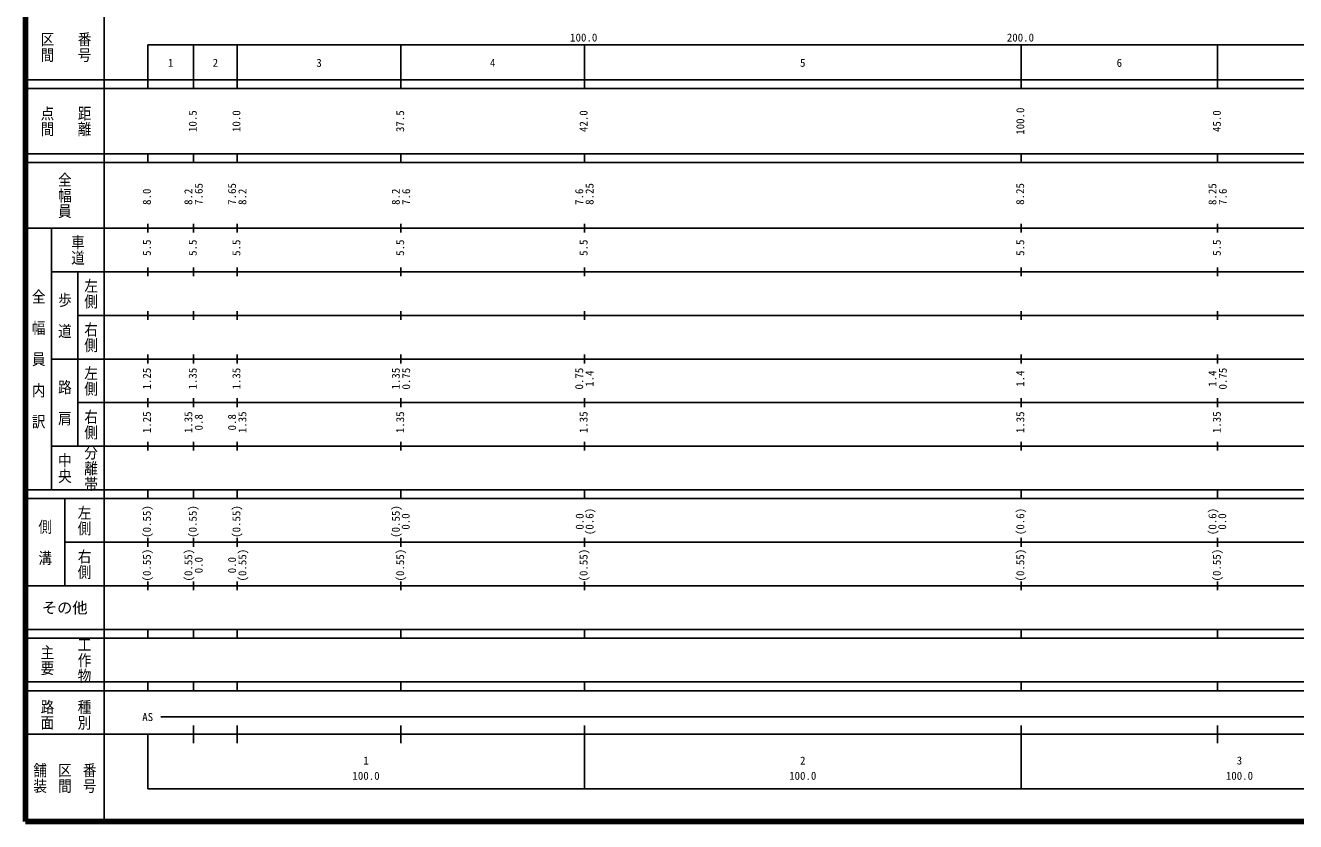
# Model space of a CAD drawing. Units: millimetres on the paper, enlarged 1000 times. Extents: x 40000 to 680000, y 20000 to 380000.
# Drawn here: x 40000 to 330856, y 20000 to 202446 of the extents above; entities that cross this region are included whole.
import ezdxf
from ezdxf.enums import TextEntityAlignment as Align

# ---------------------------------------------------------------- set-up
doc = ezdxf.new("R2010")
doc.units = ezdxf.units.MM
doc.header["$LTSCALE"] = 1000
doc.layers.add('M-TTL', color=2, linetype='Continuous', lineweight=140)
doc.layers.add('M-TTL-BAND', color=7, linetype='Continuous', lineweight=25)
doc.styles.add('@ＭＳ ゴシック', font='')
doc.styles.add('ＭＳ ゴシック', font='')
doc.styles.get('@ＭＳ ゴシック').set_extended_font_data('@MS Gothic')
doc.styles.get('ＭＳ ゴシック').set_extended_font_data('MS Gothic')

msp = doc.modelspace()

# ---------------------------------------------------------------- linework, layer by layer
at = {"layer": 'M-TTL'}
for p, q in [((40000, 380000), (40000, 20000)), ((40000, 20000), (680000, 20000))]:
    msp.add_line(p, q, dxfattribs=at)
at = {"layer": 'M-TTL-BAND'}
for p, q in [((58000, 370000), (58000, 20000)), ((68000, 198000), (579000, 198000)), ((68000, 198000), (68000, 188000)), ((78500, 188000), (78500, 198000)), ((88500, 188000), (88500, 198000)), ((126000, 188000), (126000, 198000)), ((168000, 188000), (168000, 198000)), ((268000, 188000), (268000, 198000)), ((313000, 188000), (313000, 198000)), ((40000, 190000), (579000, 190000)), ((40000, 188000), (579000, 188000)), ((40000, 173000), (579000, 173000)), ((68000, 171000), (68000, 173000)), ((78500, 171000), (78500, 173000)), ((88500, 171000), (88500, 173000)), ((126000, 171000), (126000, 173000)), ((168000, 171000), (168000, 173000)), ((268000, 171000), (268000, 173000)), ((313000, 171000), (313000, 173000)), ((40000, 171000), (579000, 171000)), ((40000, 156000), (579000, 156000)), ((46000, 96000), (46000, 156000)), ((68000, 155000), (68000, 157000)), ((78500, 155000), (78500, 157000)), ((88500, 155000), (88500, 157000)), ((126000, 155000), (126000, 157000)), ((168000, 155000), (168000, 157000)), ((268000, 155000), (268000, 157000)), ((313000, 155000), (313000, 157000)), ((46000, 146000), (579000, 146000)), ((52000, 146000), (52000, 106000)), ((68000, 145000), (68000, 147000)), ((78500, 145000), (78500, 147000)), ((88500, 145000), (88500, 147000)), ((126000, 145000), (126000, 147000)), ((168000, 145000), (168000, 147000)), ((268000, 145000), (268000, 147000)), ((313000, 145000), (313000, 147000)), ((68000, 135000), (68000, 137000)), ((78500, 135000), (78500, 137000)), ((88500, 135000), (88500, 137000)), ((126000, 135000), (126000, 137000)), ((168000, 135000), (168000, 137000)), ((268000, 135000), (268000, 137000)), ((313000, 135000), (313000, 137000)), ((52000, 136000), (579000, 136000)), ((46000, 126000), (579000, 126000)), ((68000, 125000), (68000, 127000)), ((78500, 125000), (78500, 127000)), ((88500, 125000), (88500, 127000)), ((126000, 125000), (126000, 127000)), ((168000, 125000), (168000, 127000)), ((268000, 125000), (268000, 127000)), ((313000, 125000), (313000, 127000)), ((68000, 115000), (68000, 117000)), ((78500, 115000), (78500, 117000)), ((88500, 115000), (88500, 117000)), ((126000, 115000), (126000, 117000)), ((168000, 115000), (168000, 117000)), ((268000, 115000), (268000, 117000)), ((313000, 115000), (313000, 117000)), ((52000, 116000), (579000, 116000)), ((46000, 106000), (579000, 106000)), ((68000, 105000), (68000, 107000)), ((78500, 105000), (78500, 107000)), ((88500, 105000), (88500, 107000)), ((126000, 105000), (126000, 107000)), ((168000, 105000), (168000, 107000)), ((268000, 105000), (268000, 107000)), ((313000, 105000), (313000, 107000)), ((40000, 96000), (579000, 96000)), ((68000, 94000), (68000, 96000)), ((78500, 94000), (78500, 96000)), ((88500, 94000), (88500, 96000)), ((126000, 94000), (126000, 96000)), ((168000, 94000), (168000, 96000)), ((268000, 94000), (268000, 96000)), ((313000, 94000), (313000, 96000)), ((40000, 94000), (579000, 94000)), ((49000, 94000), (49000, 74000)), ((68000, 83000), (68000, 85000)), ((78500, 83000), (78500, 85000)), ((88500, 83000), (88500, 85000)), ((126000, 83000), (126000, 85000)), ((168000, 83000), (168000, 85000)), ((268000, 83000), (268000, 85000)), ((313000, 83000), (313000, 85000)), ((49000, 84000), (579000, 84000)), ((40000, 74000), (579000, 74000)), ((68000, 73000), (68000, 75000)), ((78500, 73000), (78500, 75000)), ((88500, 73000), (88500, 75000)), ((126000, 73000), (126000, 75000)), ((168000, 73000), (168000, 75000)), ((268000, 73000), (268000, 75000)), ((313000, 73000), (313000, 75000)), ((40000, 64000), (579000, 64000)), ((68000, 62000), (68000, 64000)), ((78500, 62000), (78500, 64000)), ((88500, 62000), (88500, 64000)), ((126000, 62000), (126000, 64000)), ((168000, 62000), (168000, 64000)), ((268000, 62000), (268000, 64000)), ((313000, 62000), (313000, 64000)), ((40000, 62000), (579000, 62000)), ((40000, 52000), (579000, 52000)), ((40000, 50000), (579000, 50000)), ((68000, 50000), (68000, 52000)), ((78500, 50000), (78500, 52000)), ((88500, 50000), (88500, 52000)), ((126000, 50000), (126000, 52000)), ((168000, 50000), (168000, 52000)), ((268000, 50000), (268000, 52000)), ((313000, 50000), (313000, 52000)), ((71000, 44000), (565000, 44000)), ((78500, 38000), (78500, 42000)), ((88500, 38000), (88500, 42000)), ((126000, 38000), (126000, 42000)), ((168000, 27500), (168000, 42000)), ((268000, 27500), (268000, 42000)), ((313000, 38000), (313000, 42000)), ((40000, 40000), (579000, 40000)), ((68000, 40000), (68000, 27500)), ((68000, 27500), (579000, 27500))]:
    msp.add_line(p, q, dxfattribs=at)

# ---------------------------------------------------------------- texts
at = {"layer": 'M-TTL-BAND', "style": '@ＭＳ ゴシック', "width": 1.15}
for s, p in [('区間', (45000, 197500)), ('番号', (53500, 197500)), ('点間', (45000, 180500)), ('距離', (53500, 180500)), ('全幅員', (49000, 163500)), ('車道', (52000, 151000)), ('左側', (55000, 141000)), ('全\u3000幅\u3000員\u3000内\u3000訳', (43000, 126000)), ('歩\u3000道', (49000, 136000)), ('右側', (55000, 131000)), ('左側', (55000, 121000)), ('路\u3000肩', (49000, 116000)), ('右側', (55000, 111000)), ('分離帯', (55000, 101000)), ('中央', (49000, 101000)), ('左側', (53500, 89000)), ('側\u3000溝', (44500, 84000)), ('右側', (53500, 79000)), ('工作物', (53500, 57000)), ('主要', (45000, 57000)), ('路面', (45000, 44500)), ('種別', (53500, 44500)), ('舗装', (43333, 30000)), ('区間', (49000, 30000)), ('番号', (54667, 30000))]:
    msp.add_text(s, height=2281, rotation=270, dxfattribs=at).set_placement(p, align=Align.MIDDLE_CENTER)
at = {"layer": 'M-TTL-BAND', "style": 'ＭＳ ゴシック'}
for s, p in [('100.0', (167844, 198195)), ('200.0', (267844, 198195)), ('1', (73250, 192405)), ('2', (83500, 192405)), ('3', (107250, 192405)), ('4', (147000, 192405)), ('5', (218000, 192405)), ('6', (290500, 192405)), ('AS', (68000, 42500)), ('1', (118000, 32523)), ('2', (218000, 32523)), ('3', (318000, 32523)), ('100.0', (118000, 29033)), ('100.0', (218000, 29033)), ('100.0', (318000, 29033))]:
    msp.add_text(s, height=1833, dxfattribs=at).set_placement(p, align=Align.BOTTOM_CENTER)
for s, p in [('100.0', (269273, 180500)), ('10.5', (79773, 180500)), ('10.0', (89773, 180500)), ('37.5', (127273, 180500)), ('42.0', (169273, 180500)), ('45.0', (314273, 180500)), ('7.65', (81143, 163820)), ('7.65', (88773, 163820)), ('8.25', (170643, 163820)), ('8.25', (269234, 163820)), ('8.25', (313273, 163782)), ('8.0', (69273, 163174)), ('8.2', (78773, 163174)), ('8.2', (91143, 163174)), ('8.2', (126273, 163174)), ('7.6', (128643, 163174)), ('7.6', (168273, 163174)), ('7.6', (315643, 163174)), ('5.5', (69273, 151500)), ('5.5', (79773, 151500)), ('5.5', (89773, 151500)), ('5.5', (127273, 151500)), ('5.5', (169273, 151500)), ('5.5', (269273, 151500)), ('5.5', (314273, 151500)), ('1.25', (69273, 121500)), ('1.35', (79773, 121500)), ('1.35', (89773, 121500)), ('1.35', (126273, 121500)), ('0.75', (128643, 121500)), ('0.75', (168273, 121500)), ('1.4', (170643, 121500)), ('1.4', (269273, 121500)), ('1.4', (313273, 121500)), ('0.75', (315643, 121500)), ('1.25', (69273, 111500)), ('1.35', (78773, 111500)), ('1.35', (91143, 111500)), ('1.35', (127273, 111500)), ('1.35', (169273, 111500)), ('1.35', (269273, 111500)), ('1.35', (314273, 111500)), ('0.8', (81143, 111500)), ('0.8', (88773, 111500)), ('(0.55)', (69273, 88764)), ('(0.55)', (79773, 88764)), ('(0.55)', (89773, 88764)), ('(0.55)', (126273, 88764)), ('0.0', (128527, 88764)), ('0.0', (168375, 88764)), ('(0.6)', (170643, 88764)), ('(0.6)', (269273, 88764)), ('(0.6)', (313273, 88764)), ('0.0', (315507, 88764)), ('(0.55)', (69273, 78764)), ('(0.55)', (78773, 78764)), ('(0.55)', (91143, 78764)), ('(0.55)', (127273, 78764)), ('(0.55)', (169273, 78764)), ('(0.55)', (269273, 78764)), ('(0.55)', (314273, 78764)), ('0.0', (81143, 78764)), ('0.0', (88773, 78764))]:
    msp.add_text(s, height=1833, rotation=90, dxfattribs=at).set_placement(p, align=Align.BOTTOM_CENTER)
msp.add_text('その他', height=2566, dxfattribs=at).set_placement((49000, 69000), align=Align.MIDDLE_CENTER)

doc.saveas('drawing.dxf')
